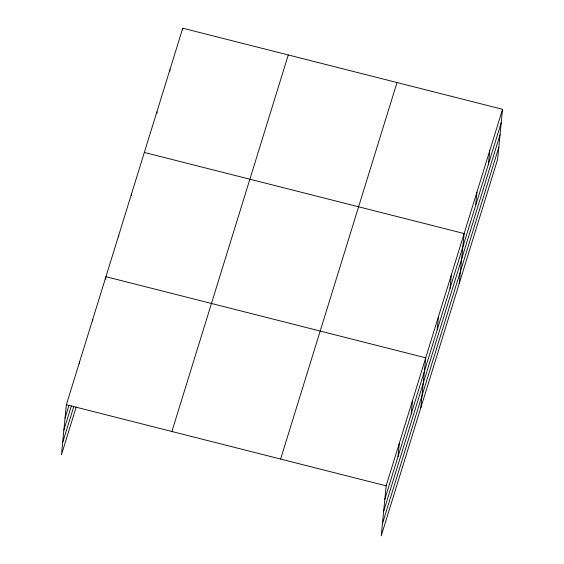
<?xml version="1.0" encoding="UTF-8"?>
<svg xmlns="http://www.w3.org/2000/svg" width="564" height="564" viewBox="0 0 564 564"><rect width="100%" height="100%" fill="white"/><g stroke="black" fill="none" stroke-linecap="round" stroke-linejoin="round"><path stroke-width="0.85" d="M502.538 109.296L386.15 485.83L381.25 535.8L497.638 159.274L502.538 109.296L182.75 28.2L66.362 404.726L61.462 454.704L76.203 407.011M79.383 363.738L79.552 362.053M92.574 321.064L92.743 319.379M105.687 279.229L105.933 276.705L425.721 357.809L420.822 407.779M118.574 236.972L118.736 235.294M131.377 195.553L131.539 193.875M156.898 113.554L157.06 111.876M169.785 71.297L169.947 69.619M182.588 29.878L182.75 28.2M398.022 456.6L399.34 443.156M411.212 413.927L412.531 400.482M437.206 329.834L438.524 316.39M450.009 288.416L451.327 274.971M459.23 283.523L464.13 233.552L144.342 152.456M475.614 205.578L476.932 192.134M488.417 164.159L489.735 150.715M65.043 418.178L68.921 405.622M63.859 430.226L71.36 405.967M62.639 442.648L73.764 406.672M171.893 431.488L288.282 54.962M280.618 459.061L397.007 82.534M384.831 499.274L501.22 122.748M383.647 511.329L500.042 134.796M382.434 523.744L498.823 147.218M66.362 404.726L386.15 485.83"/></g></svg>
